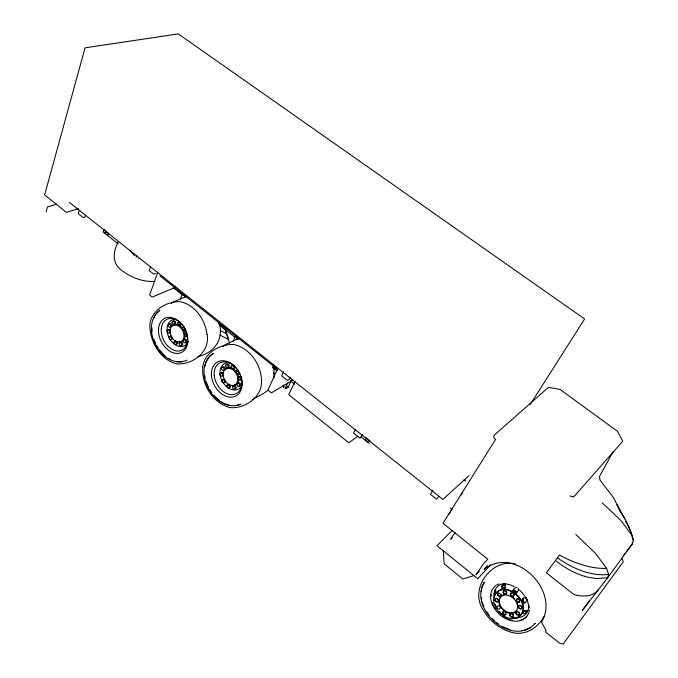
<?xml version="1.0" encoding="UTF-8"?>
<svg xmlns="http://www.w3.org/2000/svg" width="678" height="678" viewBox="0 0 678 678"><rect width="100%" height="100%" fill="white"/><g stroke="black" fill="none" stroke-linecap="round" stroke-linejoin="round"><path stroke-width="1.02" d="M273.827 378.18L274.031 370.891L272.717 364.222M365.222 439.107C365.722 440.675 368.654 443.081 369.646 441.505M481.253 591.792L481.702 587.919L484.38 582.088C467.727 609.098 512.551 648.151 535.273 623.319L534.95 623.726M494.169 598.013C500.195 575.088 535.79 602.488 519.212 616.455M204.807 366.79L206.087 361.747L209.061 356.798L213.282 353.314C190.069 369.595 214.587 414.453 240.834 404.207L235.571 405.758M575.8 534.476L595.648 553.46L606.615 568.359L608.573 574.359L607.641 577.749L582.377 610.276L589.207 600.954M46.112 211.714L47.435 206.943L56.757 204.197M620.709 512.331A75.131 41.833 36 0 1 631.532 534.789L633.371 540.519L632.447 543.79L607.641 577.749L596.131 578.546L587.343 577.054A53.02 29.84 36.9 0 1 555.468 560.435M79.055 210.833L78.224 213.621L83.208 217.587L85.047 217.002L85.606 215.146M104.149 229.257L103.268 232.054L118.175 243.911M287.726 382.951L285.184 388.384L285.709 388.401M285.184 388.384L288.252 387.138L291.633 379.892M118.226 241.775C112.895 252.038 111.624 263.852 122.472 270.937C131.735 277.827 143.321 282.099 154.948 281.48M150.609 266.564L149.211 270.539L153.711 274.124L155.474 273.42M157.762 272.234L149.643 294.981L152.253 297.083L175.61 287.235M180.382 298.964L182.119 294.371L182.857 294.023M232.859 341.704L235.054 336.983M236.707 339.271L237.47 337.449M236.817 338.695L237.563 336.949M283.574 371.866L281.692 375.926L287.464 380.519L289.048 379.578L290.192 377.146M287.701 386.672L287.938 386.146M294.981 381.468L288.735 394.698L348.831 442.785L357.933 436.2M522.848 612.632L523.569 611.158M355.247 429.877L353.552 433.089L359.747 438.013L361.23 436.937L362.518 434.539M612.963 451.989L599.496 476.481L599.954 480.066L613.539 497.66L620.294 511.424M153.262 318.855L155.525 314.677M432.818 490.296L430.428 494.245L436.598 499.152L438.929 496.347M448.726 514.627L452.082 509.288L450.395 507.932M461.023 495.033L462.693 492.364M530.196 404.537L584.597 318.974L178.255 33.9L85.055 47.841L44.629 194.967L66.427 212.367L78.521 208.68M455.074 532.459L450.7 539.29L452.209 537.807M136.736 255.462L136.083 257.496M139.202 258.394L138.744 258.784M623.26 555.638L625.099 553.265M626.328 551.689L632.447 543.79L632.227 542.18M544.409 615.912C537.824 628.26 524.145 636.888 510.093 631.879C498.669 628.269 489.024 620.158 483.117 609.776C468.973 588.877 491.762 557.909 515.551 564.054M515.822 593.648L517.153 592.08L513.543 589.724L514.399 588.097L516.721 587.563M512.212 591.284L513.543 589.724C513.314 594.309 520.814 591.597 517.78 588.182M490.55 564.808L477.753 578.715L437.03 545.705L452.209 530.391M487.685 565.494L484.1 569.376C514.204 545.112 560.553 590.046 541.553 622.141L546.146 630.837L545.349 631.879L559.731 643.185L563.121 644.1L623.218 561.867L622.133 558.918M479.329 571.283L475.931 574.936L483.422 563.859L487.762 559.206L442.971 523.289L495.576 439.437L494.262 438.437L493.669 436.285L494.499 434.954L548.502 387.308L560.053 389.418L617.327 431.191L622.768 441.183L573.588 497.05L570.045 495.974M105.895 231.91C103.209 231.901 107.327 235.995 108.878 234.444M155.982 313.846L159.906 310.253C138.465 326.491 161.279 370.637 186.984 360.213L186.543 360.433M171.161 303.549L172.568 302.261L185.899 296.6M469.1 475.549L442.887 499.432L69.334 202.349M223.13 346.407L225.401 344.543L238.563 338.432M267.742 390.35L263.835 393.291L252.818 399.24M224.647 329.101L235.19 337.474L236.758 336.305M285.608 388.723L288.353 386.816M292.659 380.172L271.361 392.876L267.912 390.104L277.446 369.23L159.872 275.836M369.798 440.446L369.061 440.361M235.19 337.474L237.02 336.542M226.799 328.499L225.045 329.398L229.639 343.288M516.17 617.802L518.45 616.794M525.425 629.896L530.611 627.667M197.823 356.653C214.29 353.026 224.41 338.881 218.952 322.338M473.871 575.571L462.811 579.02L444.183 563.842L443.268 550.765M502.364 588.14L505.89 587.69M514.204 617.98L513.738 618.048L514.356 617.989M516.017 617.811L518.806 617.48L516.517 617.717M512.627 618.183L514.399 617.989M521.552 630.565L524.56 630.269M176.543 361.789L182.035 361.908M503.932 583.75L508.983 584.453L514.077 586.436M183.585 295.532L182.755 295.286L182.162 293.413M108.166 233.13L105.378 230.757M224.825 403.732L229.774 405.469M502.601 626.684L510.059 629.735M219.986 335.068L228.291 339.39M226.444 333.898L220.189 330.339M276.624 370.62L272.615 367.569M368.162 439.836L368.637 440.141M168.534 358.357L170.093 359.374M219.765 400.723L213.799 395.282M221.392 401.791L223.833 403.393M502.898 614.632L504.313 615.573M496.525 622.607L498.262 623.768M273.404 372.739L274.471 373.468M185.738 297.176L184.899 296.506M464.074 479.66L465.727 480.948M173.687 288.023L181.967 294.608M218.418 323.576L225.054 328.847M236.647 338.059L238.309 339.381M273.098 367.035L277.243 370.324M290.498 380.858L294.642 384.155M360.916 436.827L369.205 443.412M287.828 386.791L288.252 387.138M283.353 386.926L283.777 387.265L283.497 385.189M367.671 439.471L366.078 437.674M507.568 562.198L509.178 563.689M602.089 502.788L621.073 520.679L631.532 534.789M134.481 255.598L130.108 250.521M518.865 589.555C524.441 594.242 528.628 600.894 528.959 608.31M222.003 325.626L224.011 327.601M219.426 324.728L223.748 328.991M499.025 611.259L501.474 613.683M491.914 618.311L494.906 621.285M165.415 356.323L159.364 349.645M184.433 295.032L185.78 296.532M486.779 611.81L489.092 615.234M209.536 389.265L211.892 392.791M156.491 345.339L158.22 347.924M624.785 518.78L617.175 504.796L620.268 511.39M154.016 339.585L155.669 343.424M206.044 381.57L208.536 387.409M482.058 601.962L483.923 606.513M494.906 604.369L496.05 607.166M522.679 598.682L524.213 602.462M495.101 604.403L495.304 604.946M225.944 331.152L228.164 337.873M283.565 385.672L283.87 386.587M283.124 385.257L283.777 387.265M204.756 375.561L205.188 377.57M481.405 597.81L481.736 599.886M151.982 327.821L152.05 331.678M523.552 618.963A21.925 16.213 43.1 0 1 520.263 620.277M512.593 620.446A21.925 16.213 43.1 0 1 510.568 619.98M509.729 619.726A21.925 16.213 43.1 0 1 503.169 616.522M495.186 608.624A21.925 16.213 43.1 0 1 494.203 607.064M493.27 605.31A21.925 16.213 43.1 0 1 492.059 602.361M491.008 596.496A21.925 16.213 43.1 0 1 491.067 594.623M526.84 616.26A21.925 16.213 43.1 0 1 524.28 618.514M528.67 612.971A21.933 16.213 43.1 0 1 500.22 614.997A21.933 16.213 43.1 0 1 495.982 585.487M496.703 585.021A21.933 16.213 43.1 0 1 499.084 583.894M529.374 610.361A21.933 16.213 43.1 0 1 528.959 612.132M527.137 610.488A19.594 14.577 42.9 0 1 523.196 611.531M501.364 586.851A16.492 12.229 43 0 1 505.322 584.097M528.959 605.42A19.764 14.628 43.1 0 1 516.026 617.76M493.855 595.869A19.764 14.628 43.1 0 1 505.356 583.368M501.991 588.572A16.603 12.263 43.1 0 1 504.601 588.14M513.17 590.157A16.603 12.263 43.1 0 1 516.78 592.521M522.314 599.123A16.603 12.263 43.1 0 1 523.848 602.903M523.662 610.929A16.603 12.263 43.1 0 1 522.484 613.082M524.391 610.632A16.518 12.238 43 0 1 523.136 611.641M502.067 586.453A16.518 12.238 43 0 1 505.059 585.055M526.179 597.394A16.518 12.238 43 0 1 527.221 601.174M516.772 610.378A10.526 7.763 43.2 0 1 502.144 608.149A10.526 7.763 43.2 0 1 503.805 594.843M513.161 597.377A10.526 7.763 43.2 0 1 514.517 598.623M516.653 601.547A10.526 7.763 43.2 0 1 517.619 603.937M519.577 601.725A1.958 1.449 42.7 0 1 517.28 601.242A1.958 1.449 42.7 0 1 516.805 599.005M517.077 598.742A1.958 1.449 42.7 0 1 518.306 598.589M514.102 594.369A1.949 1.449 43.1 0 1 512.009 595.809A1.949 1.449 43.1 0 1 511.187 592.86M506.822 593.097A1.941 1.441 43.5 0 1 504.313 593.411A1.941 1.441 43.5 0 1 503.915 590.75M505.568 590.775A1.941 1.441 43.5 0 1 505.983 591.047M506.347 591.402A1.941 1.441 43.5 0 1 506.805 592.25M501.195 594.403A1.932 1.432 43.7 0 1 499.144 595.826A1.932 1.432 43.7 0 1 498.322 592.903M498.415 599.581A1.924 1.424 43.8 0 1 497.838 601.615A1.924 1.424 43.8 0 1 495.499 600.394A1.924 1.424 43.8 0 1 496.076 598.352M496.482 598.31A1.924 1.424 43.8 0 1 497.364 598.547M513.314 614.726A1.941 1.424 42.9 0 1 512.585 616.785A1.941 1.424 42.9 0 1 510.22 615.217A1.941 1.424 42.9 0 1 511.356 613.437M512.67 613.963A1.941 1.424 42.9 0 1 513.034 614.319M506.102 614.124A1.932 1.415 43.3 0 1 503.144 613.293A1.932 1.415 43.3 0 1 504.585 611.293M522.018 607.09A1.958 1.449 42.5 0 1 520.136 608.607A1.958 1.449 42.5 0 1 518.823 605.827M519.094 605.564A1.958 1.449 42.5 0 1 520.323 605.42M521.196 605.878A1.958 1.449 42.5 0 1 521.84 606.649M519.433 612.7A1.949 1.432 42.6 0 1 518.695 614.768A1.949 1.432 42.6 0 1 516.322 613.2A1.949 1.432 42.6 0 1 517.475 611.403M518.789 611.937A1.949 1.432 42.6 0 1 519.153 612.293M625.43 521.263A59.672 32.959 36.4 0 1 626.531 523.052M627.057 523.941A59.672 32.959 36.4 0 1 633.371 540.519M608.573 574.359A60.325 33.697 36.5 0 1 557.375 557.816M606.615 568.359A74.656 41.29 35.9 0 1 559.46 554.951L546.434 572.851L573.791 594.496A38.502 22.34 37.7 0 0 598.199 589.902M242.156 385.011A14.569 10.526 61.1 0 1 222.24 381.239A14.569 10.526 61.1 0 1 230.096 362.73M226.528 365.281A1.703 1.229 61.6 0 1 227.715 363.925A1.703 1.229 61.6 0 1 229.215 365.764A1.703 1.229 61.6 0 1 228.037 367.112M237.376 373.214A9.221 6.661 61.1 0 1 234.173 384.977M225.706 369.341A9.221 6.661 61.1 0 1 236.029 371.213M225.605 380.544A1.687 1.212 61 0 1 225.41 381.994A1.687 1.212 61 0 1 224.172 382.155M223.028 380.061A1.687 1.212 61 0 1 224.884 379.468M239.605 373.019A1.712 1.246 61.1 0 1 238.325 373.197M237.181 371.069A1.712 1.246 61.1 0 1 237.715 370.213M238.029 370.112A1.712 1.246 61.1 0 1 238.376 370.12M223.376 375.4A1.695 1.212 61.3 0 1 222.138 375.57M221.087 373.112A1.695 1.212 61.3 0 1 222.164 372.536A1.695 1.212 61.3 0 1 223.393 373.536M234.419 365.739A1.712 1.237 61.4 0 1 234.885 367.527A1.712 1.237 61.4 0 1 233.724 368.29M232.317 365.688A1.712 1.237 61.4 0 1 234.105 365.434M238.088 383.333A1.703 1.237 60.5 0 1 239.775 383.011A1.703 1.237 60.5 0 1 240.665 385.121A1.703 1.237 60.5 0 1 239.139 385.807M233.639 386.062A1.695 1.22 60.5 0 1 235.198 385.68A1.695 1.22 60.5 0 1 236.232 387.604A1.695 1.22 60.5 0 1 235.037 388.647M233.537 386.816A1.695 1.22 60.5 0 1 233.546 386.418M230.054 384.875A1.695 1.22 60.7 0 1 230.52 386.638A1.695 1.22 60.7 0 1 229.384 387.375M227.884 385.553A1.695 1.22 60.7 0 1 229.418 384.35M224.316 369.9A1.695 1.22 61.6 0 1 223.977 369.891M222.477 367.662A1.695 1.22 61.6 0 1 224.494 367.196A1.695 1.22 61.6 0 1 224.621 369.798M241.783 379.29A1.712 1.246 60.8 0 1 240.512 379.46M239.359 377.332A1.712 1.246 60.8 0 1 240.91 376.519M241.258 376.739A1.712 1.246 60.8 0 1 241.809 377.409M188.323 341.415A14.314 10.111 63.8 0 1 169.398 338.22M168.975 337.398A14.314 10.111 63.8 0 1 167.288 332.161M167.076 330.423A14.314 10.111 63.8 0 1 175.526 319.448M173.144 321.779A1.678 1.186 64.3 0 1 174.687 320.965A1.678 1.186 64.3 0 1 175.653 323.236A1.678 1.186 64.3 0 1 173.941 323.652M185.043 334.966A9.06 6.399 63.8 0 1 179.009 341.593M173.721 325.126A9.06 6.399 63.8 0 1 180.662 326.245A9.06 6.399 63.8 0 1 184.984 334.229M172.653 337.83A1.661 1.17 63.7 0 1 171.237 339.076M170.203 336.652A1.661 1.17 63.7 0 1 171.865 336.373M185.136 329.855A1.678 1.195 63.9 0 1 184.806 329.855M183.34 327.66A1.678 1.195 63.9 0 1 183.424 327.296M183.831 326.788A1.678 1.195 63.9 0 1 184.119 326.686M170.517 332.067A1.661 1.17 64 0 1 169.186 332.559M168.068 330.5A1.661 1.17 64 0 1 169.153 329.533A1.661 1.17 64 0 1 170.509 330.898M181.034 323.186A1.678 1.195 64.2 0 1 180.017 324.982M178.551 323.194A1.678 1.195 64.2 0 1 179.992 321.914M184.441 339.856A1.678 1.186 63.4 0 1 186.026 339.492A1.678 1.186 63.4 0 1 186.916 341.568A1.678 1.186 63.4 0 1 185.484 342.288M180.28 342.704A1.67 1.178 63.3 0 1 181.857 342.348A1.67 1.178 63.3 0 1 182.738 344.416A1.67 1.178 63.3 0 1 181.314 345.127M176.568 341.322A1.661 1.17 63.5 0 1 177.365 343.178A1.661 1.17 63.5 0 1 176.272 344.127M174.822 341.958A1.661 1.17 63.5 0 1 175.305 341.11M175.594 341A1.661 1.17 63.5 0 1 175.916 341.009M169.441 324.313A1.67 1.178 64.3 0 1 171.254 324.152A1.67 1.178 64.3 0 1 171.661 326.533M187.323 336.042A1.678 1.195 63.6 0 1 186.653 335.932M185.526 333.839A1.678 1.195 63.6 0 1 186.636 332.873M202.781 366.934C201.349 384.392 212.663 403.029 229.986 407.58C243.402 408.944 259.004 399.232 261.327 385.426C263.25 367.739 251.555 348.509 233.774 344.458C220.469 343.958 204.281 352.424 202.781 366.934M207.044 334.39C210.417 351.729 192.662 365.01 176.788 363.883C162.05 360.298 152.491 345.772 150.372 331.398C146.397 313.575 164.186 301.21 180.145 301.668C195.272 304.812 205.129 319.77 207.044 334.39M526.874 599.674C522.746 610.293 520.424 592.055 526.874 599.674M495.813 590.928C493.898 601.352 493.982 588.402 495.813 590.928M527.094 610.7C523.365 618.107 520.34 609.31 527.094 610.7M505.5 585.733C500.957 595.301 500.534 579.893 505.5 585.733M503.118 592.64A1.941 1.441 43.5 0 0 506.008 594.148A1.941 1.441 43.5 0 0 505.195 591.208A1.941 1.441 43.5 0 0 503.118 592.64M494.101 603.725A16.636 12.28 43.2 0 0 518.84 616.912A16.636 12.28 43.2 0 0 512.043 591.835A16.636 12.28 43.2 0 0 494.101 603.725M494.94 600.394A1.924 1.424 43.8 0 0 497.805 601.903A1.924 1.424 43.8 0 0 496.991 598.988A1.924 1.424 43.8 0 0 494.94 600.394M515.907 613.505A1.949 1.432 42.6 0 0 518.814 615.039A1.949 1.432 42.6 0 0 518 612.107A1.949 1.432 42.6 0 0 515.907 613.505M499.271 603.928A10.526 7.772 43.2 0 0 514.933 612.234A10.526 7.772 43.2 0 0 510.585 596.36A10.526 7.772 43.2 0 0 499.271 603.928M496.847 607.369A1.924 1.415 43.6 0 0 499.711 608.886A1.924 1.415 43.6 0 0 498.898 605.979A1.924 1.415 43.6 0 0 496.847 607.369M516.28 600.64A1.958 1.449 42.7 0 0 519.204 602.166A1.958 1.449 42.7 0 0 518.39 599.216A1.958 1.449 42.7 0 0 516.28 600.64M510.39 594.759A1.949 1.449 43.1 0 0 513.305 596.276A1.949 1.449 43.1 0 0 512.483 593.326A1.949 1.449 43.1 0 0 510.39 594.759M509.805 615.522A1.941 1.424 42.9 0 0 512.695 617.048A1.941 1.424 42.9 0 0 511.882 614.132A1.941 1.424 42.9 0 0 509.805 615.522M502.593 613.31A1.932 1.415 43.3 0 0 505.466 614.827A1.932 1.415 43.3 0 0 504.652 611.92A1.932 1.415 43.3 0 0 502.593 613.31M497.525 594.784A1.932 1.432 43.8 0 0 500.406 596.293A1.932 1.432 43.8 0 0 499.584 593.369A1.932 1.432 43.8 0 0 497.525 594.784M518.407 607.327A1.958 1.449 42.5 0 0 521.331 608.852A1.958 1.449 42.5 0 0 520.518 605.912A1.958 1.449 42.5 0 0 518.407 607.327M211.477 375.883A19.365 13.933 61.1 0 0 235.851 396.028A19.365 13.933 61.1 0 0 232.952 364.883A19.365 13.933 61.1 0 0 211.477 375.883M214.24 375.51A17.459 12.577 61.1 0 0 236.232 393.647A17.459 12.577 61.1 0 0 233.613 365.552A17.459 12.577 61.1 0 0 214.24 375.51M223.155 375.51A9.229 6.661 61.1 0 0 234.808 385.036A9.229 6.661 61.1 0 0 233.385 370.171A9.229 6.661 61.1 0 0 223.155 375.51M236.13 372.044A1.712 1.246 61.1 0 0 238.3 373.798A1.712 1.246 61.1 0 0 238.037 371.036A1.712 1.246 61.1 0 0 236.13 372.044M231.173 367.018A1.712 1.237 61.4 0 0 233.334 368.764A1.712 1.237 61.4 0 0 233.062 366.001A1.712 1.237 61.4 0 0 231.173 367.018M225.477 365.84A1.703 1.229 61.6 0 0 227.639 367.586A1.703 1.229 61.6 0 0 227.359 364.823A1.703 1.229 61.6 0 0 225.477 365.84M221.426 368.629A1.703 1.22 61.6 0 0 223.571 370.366A1.703 1.22 61.6 0 0 223.291 367.62A1.703 1.22 61.6 0 0 221.426 368.629M219.943 374.434A1.695 1.212 61.3 0 0 222.079 376.171A1.695 1.212 61.3 0 0 221.799 373.434A1.695 1.212 61.3 0 0 219.943 374.434M221.977 381.028A1.695 1.212 61 0 0 224.121 382.773A1.695 1.212 61 0 0 223.842 380.044A1.695 1.212 61 0 0 221.977 381.028M232.495 387.401A1.703 1.22 60.5 0 0 234.656 389.155A1.703 1.22 60.5 0 0 234.385 386.426A1.703 1.22 60.5 0 0 232.495 387.401M226.842 386.129A1.695 1.22 60.7 0 0 228.986 387.875A1.695 1.22 60.7 0 0 228.715 385.155A1.695 1.22 60.7 0 0 226.842 386.129M238.309 378.316A1.712 1.246 60.8 0 0 240.487 380.07A1.712 1.246 60.8 0 0 240.215 377.315A1.712 1.246 60.8 0 0 238.309 378.316M236.944 384.672A1.703 1.237 60.5 0 0 239.114 386.426A1.703 1.237 60.5 0 0 238.842 383.68A1.703 1.237 60.5 0 0 236.944 384.672M158.584 328.245A19.026 13.382 63.8 0 0 178.755 353.323A19.026 13.382 63.8 0 0 182.018 324.576A19.026 13.382 63.8 0 0 158.584 328.245M161.33 328.347A17.153 12.077 63.8 0 0 179.534 350.933A17.153 12.077 63.8 0 0 182.467 324.999A17.153 12.077 63.8 0 0 161.33 328.347M170.025 330.22A9.068 6.399 63.8 0 0 179.687 342.127A9.068 6.399 63.8 0 0 181.204 328.381A9.068 6.399 63.8 0 0 170.025 330.22M182.255 328.169A1.687 1.195 63.9 0 0 184.052 330.364A1.687 1.195 63.9 0 0 184.331 327.805A1.687 1.195 63.9 0 0 182.255 328.169M177.458 323.296A1.678 1.195 64.2 0 0 179.255 325.491A1.678 1.195 64.2 0 0 179.526 322.923A1.678 1.195 64.2 0 0 177.458 323.296M172.051 322.279A1.678 1.186 64.3 0 0 173.839 324.465A1.678 1.186 64.3 0 0 174.102 321.914A1.678 1.186 64.3 0 0 172.051 322.279M168.263 325.169A1.67 1.178 64.3 0 0 170.042 327.355A1.67 1.178 64.3 0 0 170.305 324.813A1.67 1.178 64.3 0 0 168.263 325.169M166.974 331A1.661 1.17 64 0 0 168.746 333.178A1.661 1.17 64 0 0 169.008 330.652A1.661 1.17 64 0 0 166.974 331M169.034 337.525A1.661 1.17 63.7 0 0 170.805 339.703A1.661 1.17 63.7 0 0 171.068 337.186A1.661 1.17 63.7 0 0 169.034 337.525M179.111 343.585A1.67 1.178 63.3 0 0 180.899 345.772A1.67 1.178 63.3 0 0 181.17 343.246A1.67 1.178 63.3 0 0 179.111 343.585M173.738 342.475A1.661 1.17 63.5 0 0 175.509 344.653A1.661 1.17 63.5 0 0 175.78 342.136A1.661 1.17 63.5 0 0 173.738 342.475M184.441 334.356A1.678 1.195 63.6 0 0 186.238 336.559A1.678 1.195 63.6 0 0 186.526 334.008A1.678 1.195 63.6 0 0 184.441 334.356M183.272 340.729A1.678 1.186 63.4 0 0 185.069 342.932A1.678 1.186 63.4 0 0 185.348 340.39A1.678 1.186 63.4 0 0 183.272 340.729"/></g></svg>
